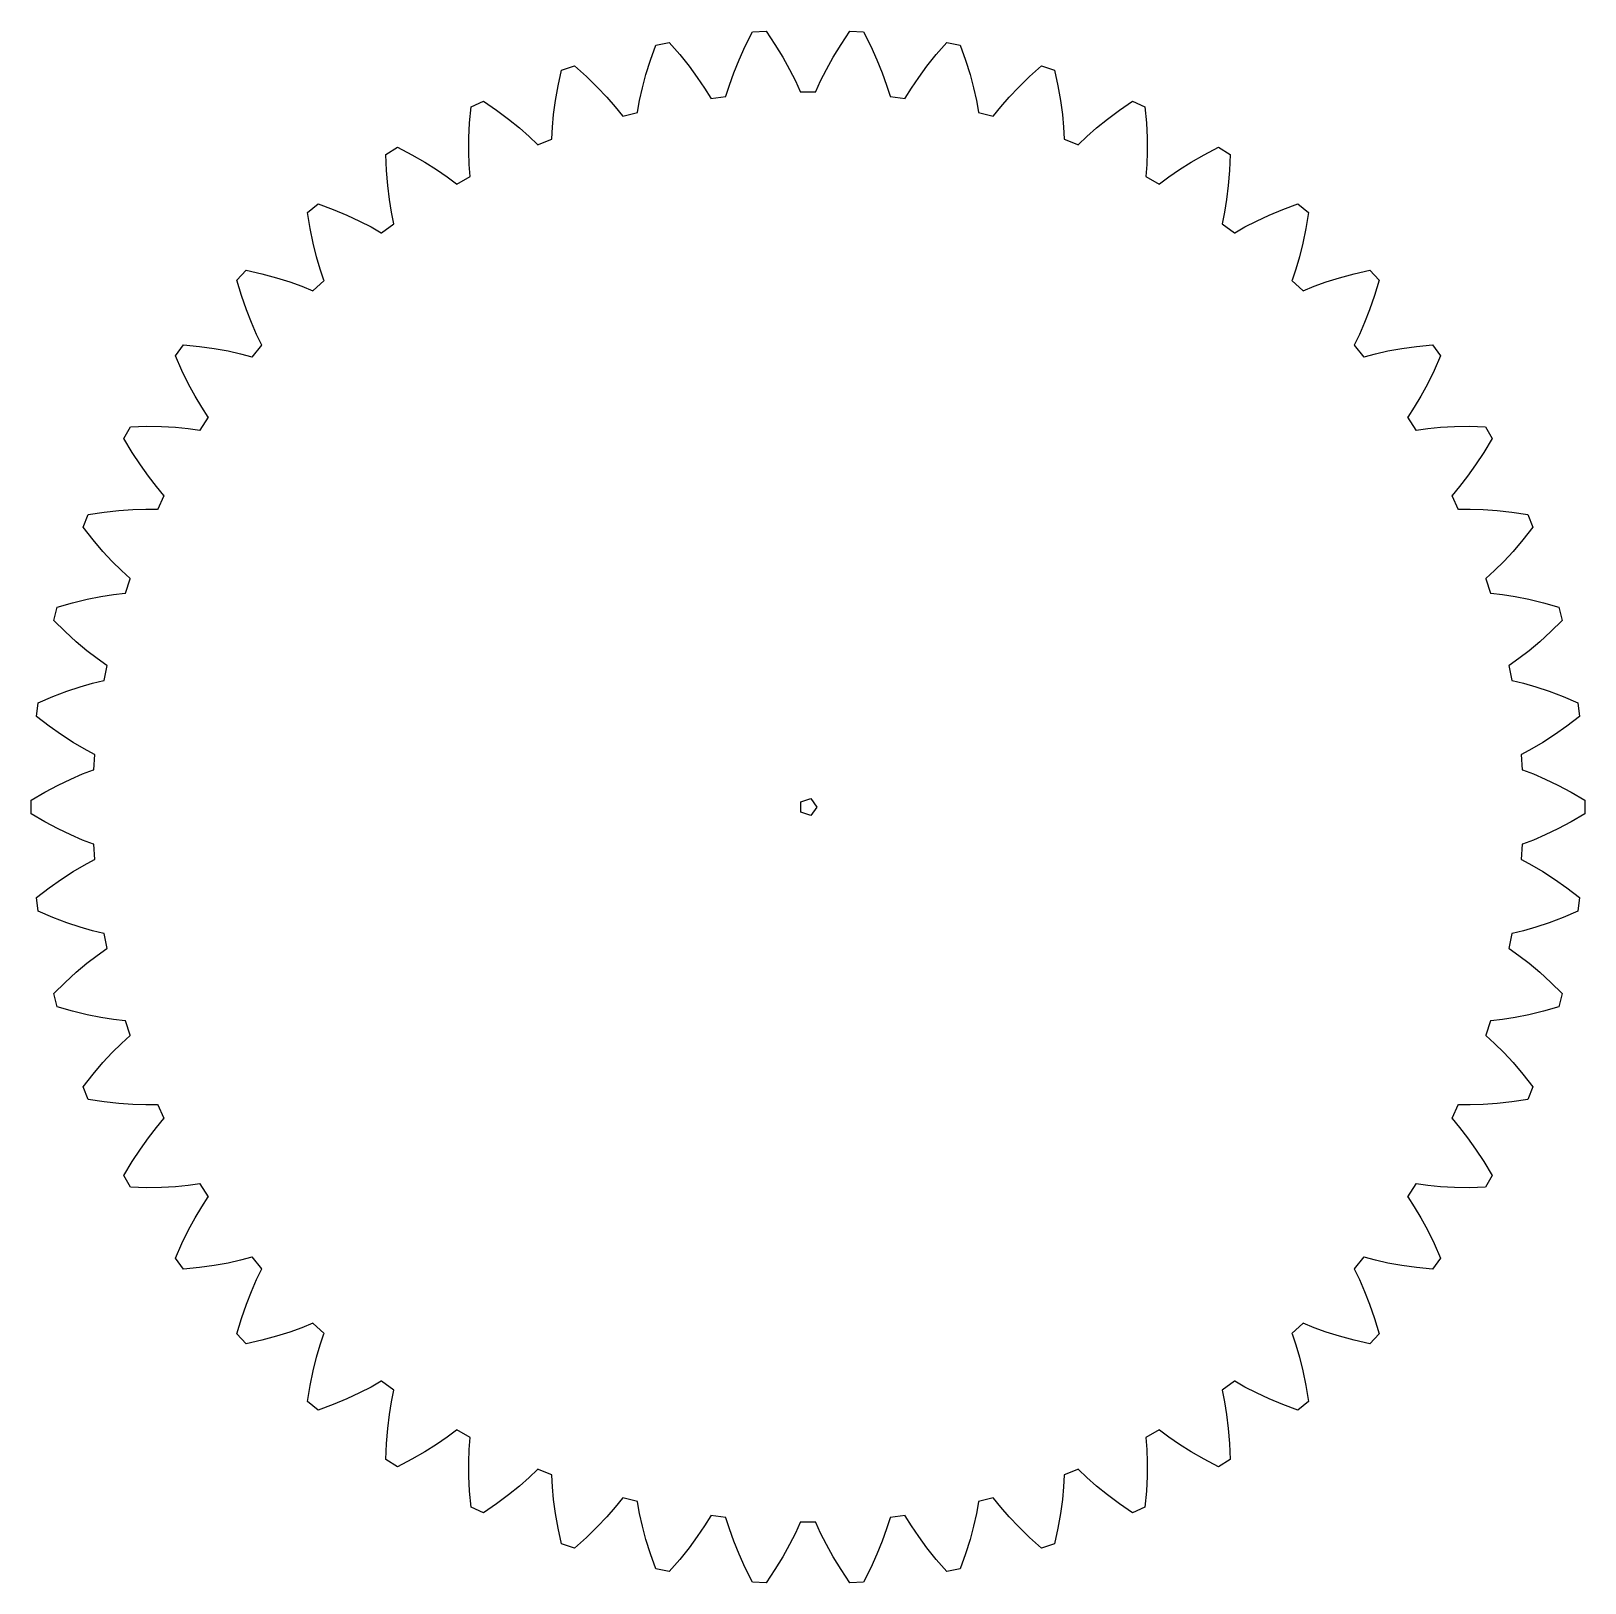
# Model space of a CAD drawing. Extents: x -87 to 87, y -87 to 87.
import ezdxf

# ---------------------------------------------------------------- set-up
doc = ezdxf.new("R2010")
doc.units = 0
doc.layers.get('0').update_dxf_attribs({"linetype": 'CONTINUOUS', "lineweight": 25, "true_color": 0xffffff})

msp = doc.modelspace()

# ---------------------------------------------------------------- linework, layer by layer
for p, q in [((-17.582, 83.294), (-16.985, 84.986)), ((-16.985, 84.986), (-15.493, 85.27)), ((-15.493, 85.27), (-14.315, 83.917)), ((-7.004, 84.841), (-6.199, 86.444)), ((-6.199, 86.444), (-4.684, 86.54)), ((-4.684, 86.54), (-3.685, 85.049)), ((-3.685, 85.049), (-2.808, 83.623)), ((2.808, 83.623), (3.685, 85.049)), ((3.685, 85.049), (4.684, 86.54)), ((4.684, 86.54), (6.199, 86.444)), ((6.199, 86.444), (7.004, 84.841)), ((14.315, 83.917), (15.493, 85.27)), ((15.493, 85.27), (16.985, 84.986)), ((16.985, 84.986), (17.582, 83.294)), ((-18.076, 81.694), (-17.582, 83.294)), ((-14.315, 83.917), (-13.267, 82.611)), ((-8.276, 81.875), (-7.695, 83.315)), ((-7.695, 83.315), (-7.004, 84.841)), ((-2.808, 83.623), (-2.051, 82.267)), ((2.051, 82.267), (2.808, 83.623)), ((7.004, 84.841), (7.695, 83.315)), ((7.695, 83.315), (8.276, 81.875)), ((13.267, 82.611), (14.315, 83.917)), ((17.582, 83.294), (18.076, 81.694)), ((-27.883, 80.433), (-27.502, 82.187)), ((-27.502, 82.187), (-26.058, 82.656)), ((-26.058, 82.656), (-24.72, 81.461)), ((-18.473, 80.192), (-18.076, 81.694)), ((-13.267, 82.611), (-12.345, 81.361)), ((-8.759, 80.526), (-8.276, 81.875)), ((-2.051, 82.267), (-1.403, 80.989)), ((1.403, 80.989), (2.051, 82.267)), ((8.276, 81.875), (8.759, 80.526)), ((12.345, 81.361), (13.267, 82.611)), ((18.076, 81.694), (18.473, 80.192)), ((24.72, 81.461), (26.058, 82.656)), ((26.058, 82.656), (27.502, 82.187)), ((27.502, 82.187), (27.883, 80.433)), ((-28.173, 78.784), (-27.883, 80.433)), ((-24.72, 81.461), (-23.516, 80.297)), ((-23.516, 80.297), (-22.445, 79.172)), ((-18.782, 78.793), (-18.473, 80.192)), ((-12.345, 81.361), (-11.543, 80.174)), ((-11.543, 80.174), (-10.851, 79.059)), ((-9.151, 79.274), (-8.759, 80.526)), ((-1.403, 80.989), (-0.857, 79.796)), ((-0.857, 79.796), (-0.857, 79.761)), ((-0.857, 79.761), (0.857, 79.761)), ((0.857, 79.796), (1.403, 80.989)), ((0.857, 79.761), (0.857, 79.796)), ((8.759, 80.526), (9.151, 79.274)), ((10.851, 79.059), (11.543, 80.174)), ((11.543, 80.174), (12.345, 81.361)), ((18.473, 80.192), (18.782, 78.793)), ((22.445, 79.172), (23.516, 80.297)), ((23.516, 80.297), (24.72, 81.461)), ((27.883, 80.433), (28.173, 78.784)), ((-37.744, 76.304), (-37.586, 78.092)), ((-37.586, 78.092), (-36.213, 78.738)), ((-36.213, 78.738), (-34.735, 77.721)), ((-28.378, 77.244), (-28.173, 78.784)), ((-22.445, 79.172), (-21.5, 78.095)), ((-21.5, 78.095), (-20.675, 77.076)), ((-19.014, 77.502), (-18.782, 78.793)), ((-10.851, 79.059), (-10.846, 79.025)), ((-10.846, 79.025), (-9.147, 79.239)), ((-9.147, 79.239), (-9.151, 79.274)), ((9.151, 79.274), (9.147, 79.239)), ((9.147, 79.239), (10.846, 79.025)), ((10.846, 79.025), (10.851, 79.059)), ((18.782, 78.793), (19.014, 77.502)), ((20.675, 77.076), (21.5, 78.095)), ((21.5, 78.095), (22.445, 79.172)), ((28.173, 78.784), (28.378, 77.244)), ((34.735, 77.721), (36.213, 78.738)), ((36.213, 78.738), (37.586, 78.092)), ((37.586, 78.092), (37.744, 76.304)), ((-37.825, 74.632), (-37.744, 76.304)), ((-34.735, 77.721), (-33.395, 76.717)), ((-33.395, 76.717), (-32.191, 75.735)), ((-28.509, 75.818), (-28.378, 77.244)), ((-20.675, 77.076), (-20.666, 77.042)), ((-20.666, 77.042), (-19.006, 77.469)), ((-19.006, 77.469), (-19.014, 77.502)), ((19.014, 77.502), (19.006, 77.468)), ((19.006, 77.468), (20.666, 77.041)), ((20.666, 77.041), (20.675, 77.076)), ((28.378, 77.244), (28.509, 75.818)), ((32.191, 75.735), (33.395, 76.717)), ((33.395, 76.717), (34.735, 77.721)), ((37.744, 76.304), (37.825, 74.632)), ((-37.835, 73.079), (-37.825, 74.632)), ((-32.191, 75.735), (-31.118, 74.785)), ((-31.118, 74.785), (-30.172, 73.877)), ((-28.578, 74.508), (-28.509, 75.818)), ((28.509, 75.818), (28.578, 74.508)), ((30.172, 73.877), (31.118, 74.785)), ((31.118, 74.785), (32.191, 75.735)), ((37.825, 74.632), (37.835, 73.079)), ((-47.077, 72.765), (-45.796, 73.579)), ((-45.796, 73.579), (-44.202, 72.754)), ((-37.787, 71.647), (-37.835, 73.079)), ((-30.172, 73.877), (-30.159, 73.844)), ((-30.159, 73.844), (-28.565, 74.475)), ((-28.565, 74.475), (-28.578, 74.508)), ((28.578, 74.508), (28.565, 74.475)), ((28.565, 74.475), (30.159, 73.844)), ((30.159, 73.844), (30.172, 73.877)), ((37.835, 73.079), (37.787, 71.647)), ((44.202, 72.754), (45.796, 73.579)), ((45.796, 73.579), (47.077, 72.765)), ((-47.01, 70.972), (-47.077, 72.765)), ((-44.202, 72.754), (-42.746, 71.926)), ((-42.746, 71.926), (-41.429, 71.103)), ((-41.429, 71.103), (-40.246, 70.295)), ((-37.691, 70.338), (-37.787, 71.647)), ((37.787, 71.647), (37.691, 70.338)), ((40.246, 70.295), (41.429, 71.103)), ((41.429, 71.103), (42.746, 71.926)), ((42.746, 71.926), (44.202, 72.754)), ((47.077, 72.765), (47.01, 70.972)), ((-46.88, 69.303), (-47.01, 70.972)), ((-40.246, 70.295), (-39.193, 69.513)), ((-39.193, 69.513), (-39.176, 69.482)), ((-39.176, 69.482), (-37.674, 70.307)), ((-37.674, 70.307), (-37.691, 70.338)), ((37.691, 70.338), (37.675, 70.307)), ((37.675, 70.307), (39.176, 69.482)), ((39.176, 69.482), (39.193, 69.513)), ((39.193, 69.513), (40.246, 70.295)), ((47.01, 70.972), (46.88, 69.303)), ((-46.696, 67.76), (-46.88, 69.303)), ((-46.469, 66.346), (-46.696, 67.76)), ((46.696, 67.76), (46.469, 66.346)), ((46.88, 69.303), (46.696, 67.76)), ((-55.826, 66.291), (-54.656, 67.259)), ((-55.534, 64.521), (-55.826, 66.291)), ((-54.656, 67.259), (-52.972, 66.641)), ((-52.972, 66.641), (-51.424, 66.002)), ((-51.424, 66.002), (-50.014, 65.35)), ((-46.209, 65.06), (-46.469, 66.346)), ((46.469, 66.346), (46.209, 65.06)), ((50.014, 65.35), (51.424, 66.002)), ((51.424, 66.002), (52.972, 66.641)), ((52.972, 66.641), (54.656, 67.259)), ((54.656, 67.259), (55.826, 66.291)), ((55.826, 66.291), (55.534, 64.521)), ((-55.197, 62.881), (-55.534, 64.521)), ((-50.014, 65.35), (-48.739, 64.697)), ((-48.739, 64.697), (-47.596, 64.052)), ((-47.575, 64.024), (-46.189, 65.032)), ((-46.189, 65.032), (-46.209, 65.06)), ((46.209, 65.06), (46.189, 65.031)), ((46.189, 65.031), (47.575, 64.024)), ((47.596, 64.052), (48.739, 64.697)), ((48.739, 64.697), (50.014, 65.35)), ((55.534, 64.521), (55.197, 62.881)), ((-54.821, 61.373), (-55.197, 62.881)), ((-47.596, 64.052), (-47.575, 64.024)), ((47.575, 64.024), (47.596, 64.052)), ((55.197, 62.881), (54.821, 61.373)), ((-54.418, 59.999), (-54.821, 61.373)), ((54.821, 61.373), (54.418, 59.999)), ((-63.694, 58.772), (-62.655, 59.878)), ((-62.655, 59.878), (-60.906, 59.476)), ((-60.906, 59.476), (-59.291, 59.036)), ((-59.291, 59.036), (-57.81, 58.566)), ((-53.999, 58.755), (-54.418, 59.999)), ((54.418, 59.999), (53.999, 58.755)), ((57.81, 58.566), (59.291, 59.036)), ((59.291, 59.036), (60.906, 59.476)), ((60.906, 59.476), (62.655, 59.878)), ((62.655, 59.878), (63.694, 58.772)), ((-63.183, 57.052), (-63.694, 58.772)), ((-57.81, 58.566), (-56.463, 58.078)), ((-56.463, 58.078), (-55.249, 57.582)), ((-55.249, 57.582), (-55.224, 57.556)), ((-55.224, 57.556), (-53.975, 58.729)), ((-53.975, 58.729), (-53.999, 58.755)), ((53.999, 58.755), (53.976, 58.729)), ((53.976, 58.729), (55.224, 57.556)), ((55.224, 57.556), (55.249, 57.582)), ((55.249, 57.582), (56.463, 58.078)), ((56.463, 58.078), (57.81, 58.566)), ((63.694, 58.772), (63.183, 57.052)), ((-62.642, 55.467), (-63.183, 57.052)), ((-62.08, 54.019), (-62.642, 55.467)), ((62.642, 55.467), (62.08, 54.019)), ((63.183, 57.052), (62.642, 55.467)), ((-61.509, 52.705), (-62.08, 54.019)), ((62.08, 54.019), (61.509, 52.705)), ((-60.937, 51.524), (-61.509, 52.705)), ((61.509, 52.705), (60.937, 51.524)), ((-70.558, 50.325), (-69.666, 51.553)), ((-69.835, 48.683), (-70.558, 50.325)), ((-69.666, 51.553), (-67.88, 51.374)), ((-67.88, 51.374), (-66.222, 51.139)), ((-66.222, 51.139), (-64.695, 50.859)), ((-64.695, 50.859), (-63.297, 50.543)), ((-63.297, 50.543), (-62.03, 50.203)), ((-62.003, 50.181), (-60.911, 51.502)), ((-60.911, 51.502), (-60.937, 51.524)), ((60.937, 51.524), (60.91, 51.502)), ((60.91, 51.502), (62.003, 50.181)), ((62.03, 50.203), (63.297, 50.543)), ((63.297, 50.543), (64.695, 50.859)), ((64.695, 50.859), (66.222, 51.139)), ((66.222, 51.139), (67.88, 51.374)), ((67.88, 51.374), (69.666, 51.553)), ((69.666, 51.553), (70.558, 50.325)), ((70.558, 50.325), (69.835, 48.683)), ((-69.1, 47.178), (-69.835, 48.683)), ((-62.03, 50.203), (-62.003, 50.181)), ((62.003, 50.181), (62.03, 50.203)), ((69.835, 48.683), (69.1, 47.178)), ((-68.361, 45.812), (-69.1, 47.178)), ((69.1, 47.178), (68.361, 45.812)), ((-67.629, 44.581), (-68.361, 45.812)), ((68.361, 45.812), (67.629, 44.581)), ((-67.803, 42.015), (-66.885, 43.461)), ((-66.914, 43.48), (-67.629, 44.581)), ((-66.885, 43.461), (-66.914, 43.48)), ((66.914, 43.48), (66.885, 43.461)), ((66.885, 43.461), (67.803, 42.015)), ((67.629, 44.581), (66.914, 43.48)), ((-76.309, 41.085), (-75.578, 42.415)), ((-75.578, 42.415), (-73.784, 42.461)), ((-73.784, 42.461), (-72.11, 42.436)), ((-72.11, 42.436), (-70.559, 42.349)), ((-70.559, 42.349), (-69.133, 42.211)), ((-69.133, 42.211), (-67.833, 42.033)), ((-67.833, 42.033), (-67.803, 42.015)), ((67.803, 42.015), (67.833, 42.033)), ((67.833, 42.033), (69.133, 42.211)), ((69.133, 42.211), (70.559, 42.349)), ((70.559, 42.349), (72.11, 42.436)), ((72.11, 42.436), (73.784, 42.461)), ((73.784, 42.461), (75.578, 42.415)), ((75.578, 42.415), (76.309, 41.085)), ((-75.386, 39.546), (-76.309, 41.085)), ((76.309, 41.085), (75.386, 39.546)), ((-74.468, 38.146), (-75.386, 39.546)), ((-73.564, 36.883), (-74.468, 38.146)), ((74.468, 38.146), (73.564, 36.883)), ((75.386, 39.546), (74.468, 38.146)), ((-72.683, 35.753), (-73.564, 36.883)), ((73.564, 36.883), (72.683, 35.753)), ((-71.836, 34.751), (-72.683, 35.753)), ((-72.534, 33.185), (-71.805, 34.736)), ((-71.805, 34.736), (-71.836, 34.751)), ((71.836, 34.751), (71.804, 34.736)), ((71.804, 34.736), (72.534, 33.185)), ((72.683, 35.753), (71.836, 34.751)), ((-78.524, 32.878), (-76.86, 33.064)), ((-76.86, 33.064), (-75.31, 33.172)), ((-75.31, 33.172), (-73.878, 33.214)), ((-73.878, 33.214), (-72.566, 33.2)), ((-72.566, 33.2), (-72.534, 33.185)), ((72.534, 33.185), (72.566, 33.2)), ((72.566, 33.2), (73.878, 33.214)), ((73.878, 33.214), (75.31, 33.172)), ((75.31, 33.172), (76.86, 33.064)), ((76.86, 33.064), (78.524, 32.878)), ((-80.857, 31.197), (-80.298, 32.608)), ((-80.298, 32.608), (-78.524, 32.878)), ((78.524, 32.878), (80.298, 32.608)), ((80.298, 32.608), (80.857, 31.197)), ((-79.748, 29.786), (-80.857, 31.197)), ((-78.662, 28.512), (-79.748, 29.786)), ((79.748, 29.786), (78.662, 28.512)), ((80.857, 31.197), (79.748, 29.786)), ((-77.606, 27.372), (-78.662, 28.512)), ((78.662, 28.512), (77.606, 27.372)), ((-76.591, 26.361), (-77.606, 27.372)), ((-75.625, 25.473), (-76.591, 26.361)), ((76.591, 26.361), (75.625, 25.473)), ((77.606, 27.372), (76.591, 26.361)), ((-76.121, 23.832), (-75.592, 25.462)), ((-75.592, 25.462), (-75.625, 25.473)), ((75.625, 25.473), (75.592, 25.462)), ((75.592, 25.462), (76.122, 23.833)), ((-83.752, 22.287), (-82.025, 22.777)), ((-82.025, 22.777), (-80.398, 23.17)), ((-80.398, 23.17), (-78.874, 23.472)), ((-78.874, 23.472), (-77.458, 23.692)), ((-77.458, 23.692), (-76.155, 23.843)), ((-76.155, 23.843), (-76.121, 23.832)), ((76.122, 23.833), (76.155, 23.843)), ((76.155, 23.843), (77.458, 23.692)), ((77.458, 23.692), (78.874, 23.472)), ((78.874, 23.472), (80.398, 23.17)), ((80.398, 23.17), (82.025, 22.777)), ((82.025, 22.777), (83.752, 22.287)), ((-84.129, 20.817), (-83.752, 22.287)), ((-82.853, 19.556), (-84.129, 20.817)), ((84.129, 20.817), (82.853, 19.556)), ((83.752, 22.287), (84.129, 20.817)), ((-81.615, 18.428), (-82.853, 19.556)), ((82.853, 19.556), (81.615, 18.428)), ((-80.425, 17.43), (-81.615, 18.428)), ((-79.291, 16.554), (-80.425, 17.43)), ((80.425, 17.43), (79.291, 16.554)), ((81.615, 18.428), (80.425, 17.43)), ((-78.222, 15.794), (-79.291, 16.554)), ((-78.509, 14.104), (-78.187, 15.787)), ((-78.187, 15.787), (-78.222, 15.794)), ((78.222, 15.794), (78.188, 15.787)), ((78.188, 15.787), (78.509, 14.104)), ((79.291, 16.554), (78.222, 15.794)), ((-79.817, 13.798), (-78.543, 14.11)), ((-78.543, 14.11), (-78.509, 14.104)), ((78.509, 14.104), (78.543, 14.11)), ((78.543, 14.11), (79.817, 13.798)), ((-85.885, 11.615), (-84.233, 12.317)), ((-84.233, 12.317), (-82.668, 12.911)), ((-82.668, 12.911), (-81.194, 13.401)), ((-81.194, 13.401), (-79.817, 13.798)), ((79.817, 13.798), (81.194, 13.401)), ((81.194, 13.401), (82.668, 12.911)), ((82.668, 12.911), (84.233, 12.317)), ((84.233, 12.317), (85.885, 11.615)), ((-86.075, 10.109), (-85.885, 11.615)), ((85.885, 11.615), (86.075, 10.109)), ((-84.65, 9.018), (-86.075, 10.109)), ((-83.281, 8.053), (-84.65, 9.018)), ((84.65, 9.018), (83.281, 8.053)), ((86.075, 10.109), (84.65, 9.018)), ((-81.975, 7.212), (-83.281, 8.053)), ((-80.741, 6.486), (-81.975, 7.212)), ((81.975, 7.212), (80.741, 6.486)), ((83.281, 8.053), (81.975, 7.212)), ((-79.584, 5.866), (-80.741, 6.486)), ((-79.657, 4.153), (-79.55, 5.863)), ((-79.55, 5.863), (-79.584, 5.866)), ((79.584, 5.866), (79.55, 5.863)), ((79.55, 5.863), (79.657, 4.153)), ((80.741, 6.486), (79.584, 5.866)), ((-82.233, 3.119), (-80.917, 3.685)), ((-80.917, 3.685), (-79.692, 4.155)), ((-79.692, 4.155), (-79.657, 4.153)), ((79.657, 4.153), (79.692, 4.155)), ((79.692, 4.155), (80.917, 3.685)), ((80.917, 3.685), (82.233, 3.119)), ((-85.113, 1.663), (-83.634, 2.448)), ((-83.634, 2.448), (-82.233, 3.119)), ((82.233, 3.119), (83.634, 2.448)), ((83.634, 2.448), (85.113, 1.663)), ((-86.663, 0.759), (-85.113, 1.663)), ((-86.663, -0.759), (-86.663, 0.759)), ((-0.809, 0.588), (0.309, 0.951)), ((-0.809, -0.588), (-0.809, 0.588)), ((0.309, 0.951), (1, 0)), ((1, 0), (0.309, -0.951)), ((85.113, 1.663), (86.663, 0.759)), ((86.663, 0.759), (86.663, -0.759)), ((-85.113, -1.663), (-86.663, -0.759)), ((-83.634, -2.448), (-85.113, -1.663)), ((0.309, -0.951), (-0.809, -0.588)), ((85.113, -1.663), (83.634, -2.448)), ((86.663, -0.759), (85.113, -1.663)), ((-82.233, -3.119), (-83.634, -2.448)), ((-80.917, -3.685), (-82.233, -3.119)), ((82.233, -3.119), (80.917, -3.685)), ((83.634, -2.448), (82.233, -3.119)), ((-79.692, -4.155), (-80.917, -3.685)), ((-79.657, -4.153), (-79.692, -4.155)), ((-79.55, -5.863), (-79.657, -4.153)), ((79.657, -4.153), (79.55, -5.863)), ((79.692, -4.155), (79.657, -4.153)), ((80.917, -3.685), (79.692, -4.155)), ((-81.975, -7.212), (-80.741, -6.486)), ((-80.741, -6.486), (-79.584, -5.866)), ((-79.584, -5.866), (-79.55, -5.863)), ((79.55, -5.863), (79.584, -5.866)), ((79.584, -5.866), (80.741, -6.486)), ((80.741, -6.486), (81.975, -7.212)), ((-84.65, -9.018), (-83.281, -8.053)), ((-83.281, -8.053), (-81.975, -7.212)), ((81.975, -7.212), (83.281, -8.053)), ((83.281, -8.053), (84.65, -9.018)), ((-86.075, -10.109), (-84.65, -9.018)), ((-85.885, -11.615), (-86.075, -10.109)), ((84.65, -9.018), (86.075, -10.109)), ((86.075, -10.109), (85.885, -11.615)), ((-84.233, -12.317), (-85.885, -11.615)), ((85.885, -11.615), (84.233, -12.317)), ((-82.668, -12.911), (-84.233, -12.317)), ((-81.194, -13.401), (-82.668, -12.911)), ((-79.817, -13.798), (-81.194, -13.401)), ((-78.543, -14.11), (-79.817, -13.798)), ((79.817, -13.798), (78.543, -14.11)), ((81.194, -13.401), (79.817, -13.798)), ((82.668, -12.911), (81.194, -13.401)), ((84.233, -12.317), (82.668, -12.911)), ((-78.509, -14.104), (-78.543, -14.11)), ((-78.188, -15.787), (-78.509, -14.104)), ((78.509, -14.104), (78.187, -15.787)), ((78.543, -14.11), (78.509, -14.104)), ((-80.425, -17.43), (-79.291, -16.554)), ((-79.291, -16.554), (-78.222, -15.794)), ((-78.222, -15.794), (-78.188, -15.787)), ((78.187, -15.787), (78.222, -15.794)), ((78.222, -15.794), (79.291, -16.554)), ((79.291, -16.554), (80.425, -17.43)), ((-82.853, -19.556), (-81.615, -18.428)), ((-81.615, -18.428), (-80.425, -17.43)), ((80.425, -17.43), (81.615, -18.428)), ((81.615, -18.428), (82.853, -19.556)), ((-84.129, -20.817), (-82.853, -19.556)), ((82.853, -19.556), (84.129, -20.817)), ((-83.752, -22.287), (-84.129, -20.817)), ((-82.025, -22.777), (-83.752, -22.287)), ((83.752, -22.287), (82.025, -22.777)), ((84.129, -20.817), (83.752, -22.287)), ((-80.398, -23.17), (-82.025, -22.777)), ((-78.874, -23.472), (-80.398, -23.17)), ((-77.458, -23.692), (-78.874, -23.472)), ((-76.155, -23.843), (-77.458, -23.692)), ((-76.122, -23.833), (-76.155, -23.843)), ((-75.592, -25.462), (-76.122, -23.833)), ((76.121, -23.832), (75.592, -25.462)), ((76.155, -23.843), (76.121, -23.832)), ((77.458, -23.692), (76.155, -23.843)), ((78.874, -23.472), (77.458, -23.692)), ((80.398, -23.17), (78.874, -23.472)), ((82.025, -22.777), (80.398, -23.17)), ((-76.591, -26.361), (-75.625, -25.473)), ((-75.625, -25.473), (-75.592, -25.462)), ((75.592, -25.462), (75.625, -25.473)), ((75.625, -25.473), (76.591, -26.361)), ((-78.662, -28.512), (-77.606, -27.372)), ((-77.606, -27.372), (-76.591, -26.361)), ((76.591, -26.361), (77.606, -27.372)), ((77.606, -27.372), (78.662, -28.512)), ((-79.748, -29.786), (-78.662, -28.512)), ((78.662, -28.512), (79.748, -29.786)), ((-80.857, -31.197), (-79.748, -29.786)), ((-80.298, -32.608), (-80.857, -31.197)), ((79.748, -29.786), (80.857, -31.197)), ((80.857, -31.197), (80.298, -32.608)), ((-78.524, -32.878), (-80.298, -32.608)), ((-76.86, -33.064), (-78.524, -32.878)), ((78.524, -32.878), (76.86, -33.064)), ((80.298, -32.608), (78.524, -32.878)), ((-75.31, -33.172), (-76.86, -33.064)), ((-73.878, -33.214), (-75.31, -33.172)), ((-72.566, -33.2), (-73.878, -33.214)), ((-72.534, -33.185), (-72.566, -33.2)), ((-71.804, -34.736), (-72.534, -33.185)), ((72.534, -33.185), (71.805, -34.736)), ((72.566, -33.2), (72.534, -33.185)), ((73.878, -33.214), (72.566, -33.2)), ((75.31, -33.172), (73.878, -33.214)), ((76.86, -33.064), (75.31, -33.172)), ((-73.564, -36.883), (-72.683, -35.753)), ((-72.683, -35.753), (-71.836, -34.751)), ((-71.836, -34.751), (-71.804, -34.736)), ((71.805, -34.736), (71.836, -34.751)), ((71.836, -34.751), (72.683, -35.753)), ((72.683, -35.753), (73.564, -36.883)), ((-74.468, -38.146), (-73.564, -36.883)), ((73.564, -36.883), (74.468, -38.146)), ((-76.309, -41.085), (-75.386, -39.546)), ((-75.386, -39.546), (-74.468, -38.146)), ((74.468, -38.146), (75.386, -39.546)), ((75.386, -39.546), (76.309, -41.085)), ((-75.578, -42.415), (-76.309, -41.085)), ((76.309, -41.085), (75.578, -42.415)), ((-73.784, -42.461), (-75.578, -42.415)), ((-72.11, -42.436), (-73.784, -42.461)), ((-70.559, -42.349), (-72.11, -42.436)), ((-69.133, -42.211), (-70.559, -42.349)), ((-67.833, -42.033), (-69.133, -42.211)), ((-67.803, -42.015), (-67.833, -42.033)), ((-66.885, -43.461), (-67.803, -42.015)), ((67.803, -42.015), (66.885, -43.461)), ((67.833, -42.033), (67.803, -42.015)), ((69.133, -42.211), (67.833, -42.033)), ((70.559, -42.349), (69.133, -42.211)), ((72.11, -42.436), (70.559, -42.349)), ((73.784, -42.461), (72.11, -42.436)), ((75.578, -42.415), (73.784, -42.461)), ((-68.361, -45.812), (-67.629, -44.581)), ((-67.629, -44.581), (-66.914, -43.48)), ((-66.914, -43.48), (-66.885, -43.461)), ((66.885, -43.461), (66.914, -43.48)), ((66.914, -43.48), (67.629, -44.581)), ((67.629, -44.581), (68.361, -45.812)), ((-69.1, -47.178), (-68.361, -45.812)), ((68.361, -45.812), (69.1, -47.178)), ((-69.835, -48.683), (-69.1, -47.178)), ((69.1, -47.178), (69.835, -48.683)), ((-70.558, -50.325), (-69.835, -48.683)), ((-62.03, -50.203), (-63.297, -50.543)), ((-62.003, -50.181), (-62.03, -50.203)), ((-60.91, -51.502), (-62.003, -50.181)), ((62.003, -50.181), (60.911, -51.502)), ((62.03, -50.203), (62.003, -50.181)), ((63.297, -50.543), (62.03, -50.203)), ((69.835, -48.683), (70.558, -50.325)), ((-69.666, -51.553), (-70.558, -50.325)), ((-67.88, -51.374), (-69.666, -51.553)), ((-66.222, -51.139), (-67.88, -51.374)), ((-64.695, -50.859), (-66.222, -51.139)), ((-63.297, -50.543), (-64.695, -50.859)), ((-61.509, -52.705), (-60.937, -51.524)), ((-60.937, -51.524), (-60.91, -51.502)), ((60.911, -51.502), (60.937, -51.524)), ((60.937, -51.524), (61.509, -52.705)), ((64.695, -50.859), (63.297, -50.543)), ((66.222, -51.139), (64.695, -50.859)), ((67.88, -51.374), (66.222, -51.139)), ((69.666, -51.553), (67.88, -51.374)), ((70.558, -50.325), (69.666, -51.553)), ((-62.08, -54.019), (-61.509, -52.705)), ((61.509, -52.705), (62.08, -54.019)), ((-62.642, -55.467), (-62.08, -54.019)), ((62.08, -54.019), (62.642, -55.467)), ((-63.694, -58.772), (-63.183, -57.052)), ((-63.183, -57.052), (-62.642, -55.467)), ((62.642, -55.467), (63.183, -57.052)), ((63.183, -57.052), (63.694, -58.772)), ((-62.655, -59.878), (-63.694, -58.772)), ((-57.81, -58.566), (-59.291, -59.036)), ((-56.463, -58.078), (-57.81, -58.566)), ((-55.249, -57.582), (-56.463, -58.078)), ((-55.224, -57.556), (-55.249, -57.582)), ((-53.976, -58.729), (-55.224, -57.556)), ((-54.418, -59.999), (-53.999, -58.755)), ((-53.999, -58.755), (-53.976, -58.729)), ((55.224, -57.556), (53.975, -58.729)), ((53.975, -58.729), (53.999, -58.755)), ((53.999, -58.755), (54.418, -59.999)), ((55.249, -57.582), (55.224, -57.556)), ((56.463, -58.078), (55.249, -57.582)), ((57.81, -58.566), (56.463, -58.078)), ((59.291, -59.036), (57.81, -58.566)), ((63.694, -58.772), (62.655, -59.878)), ((-60.906, -59.476), (-62.655, -59.878)), ((-59.291, -59.036), (-60.906, -59.476)), ((-54.821, -61.373), (-54.418, -59.999)), ((54.418, -59.999), (54.821, -61.373)), ((60.906, -59.476), (59.291, -59.036)), ((62.655, -59.878), (60.906, -59.476)), ((-55.197, -62.881), (-54.821, -61.373)), ((54.821, -61.373), (55.197, -62.881)), ((-55.534, -64.521), (-55.197, -62.881)), ((-47.596, -64.052), (-48.739, -64.697)), ((-47.575, -64.024), (-47.596, -64.052)), ((-46.189, -65.031), (-47.575, -64.024)), ((47.575, -64.024), (46.189, -65.032)), ((47.596, -64.052), (47.575, -64.024)), ((48.739, -64.697), (47.596, -64.052)), ((55.197, -62.881), (55.534, -64.521)), ((-55.826, -66.291), (-55.534, -64.521)), ((-50.014, -65.35), (-51.424, -66.002)), ((-48.739, -64.697), (-50.014, -65.35)), ((-46.469, -66.346), (-46.209, -65.06)), ((-46.209, -65.06), (-46.189, -65.031)), ((46.189, -65.032), (46.209, -65.06)), ((46.209, -65.06), (46.469, -66.346)), ((50.014, -65.35), (48.739, -64.697)), ((51.424, -66.002), (50.014, -65.35)), ((55.534, -64.521), (55.826, -66.291)), ((-54.656, -67.259), (-55.826, -66.291)), ((-52.972, -66.641), (-54.656, -67.259)), ((-51.424, -66.002), (-52.972, -66.641)), ((-46.696, -67.76), (-46.469, -66.346)), ((46.469, -66.346), (46.696, -67.76)), ((52.972, -66.641), (51.424, -66.002)), ((54.656, -67.259), (52.972, -66.641)), ((55.826, -66.291), (54.656, -67.259)), ((-47.01, -70.972), (-46.88, -69.303)), ((-46.88, -69.303), (-46.696, -67.76)), ((46.696, -67.76), (46.88, -69.303)), ((46.88, -69.303), (47.01, -70.972)), ((-47.077, -72.765), (-47.01, -70.972)), ((-40.246, -70.295), (-41.429, -71.103)), ((-39.193, -69.513), (-40.246, -70.295)), ((-39.176, -69.482), (-39.193, -69.513)), ((-37.675, -70.307), (-39.176, -69.482)), ((-37.787, -71.647), (-37.691, -70.338)), ((-37.691, -70.338), (-37.675, -70.307)), ((39.176, -69.482), (37.674, -70.307)), ((37.674, -70.307), (37.691, -70.338)), ((37.691, -70.338), (37.787, -71.647)), ((39.193, -69.513), (39.176, -69.482)), ((40.246, -70.295), (39.193, -69.513)), ((41.429, -71.103), (40.246, -70.295)), ((47.01, -70.972), (47.077, -72.765)), ((-45.796, -73.579), (-47.077, -72.765)), ((-44.202, -72.754), (-45.796, -73.579)), ((-42.746, -71.926), (-44.202, -72.754)), ((-41.429, -71.103), (-42.746, -71.926)), ((-37.835, -73.079), (-37.787, -71.647)), ((37.787, -71.647), (37.835, -73.079)), ((42.746, -71.926), (41.429, -71.103)), ((44.202, -72.754), (42.746, -71.926)), ((45.796, -73.579), (44.202, -72.754)), ((47.077, -72.765), (45.796, -73.579)), ((-37.825, -74.632), (-37.835, -73.079)), ((-30.172, -73.877), (-31.118, -74.785)), ((-30.159, -73.844), (-30.172, -73.877)), ((-28.565, -74.475), (-30.159, -73.844)), ((-28.578, -74.508), (-28.565, -74.475)), ((-28.509, -75.818), (-28.578, -74.508)), ((28.578, -74.508), (28.509, -75.818)), ((30.159, -73.844), (28.565, -74.475)), ((28.565, -74.475), (28.578, -74.508)), ((30.172, -73.877), (30.159, -73.844)), ((31.118, -74.785), (30.172, -73.877)), ((37.835, -73.079), (37.825, -74.632)), ((-37.744, -76.304), (-37.825, -74.632)), ((-32.191, -75.735), (-33.395, -76.717)), ((-31.118, -74.785), (-32.191, -75.735)), ((-28.378, -77.244), (-28.509, -75.818)), ((28.509, -75.818), (28.378, -77.244)), ((32.191, -75.735), (31.118, -74.785)), ((33.395, -76.717), (32.191, -75.735)), ((37.825, -74.632), (37.744, -76.304)), ((-37.586, -78.092), (-37.744, -76.304)), ((-34.735, -77.721), (-36.213, -78.738)), ((-33.395, -76.717), (-34.735, -77.721)), ((-28.173, -78.784), (-28.378, -77.244)), ((-20.675, -77.076), (-21.5, -78.095)), ((-20.666, -77.041), (-20.675, -77.076)), ((-19.006, -77.468), (-20.666, -77.041)), ((-19.014, -77.502), (-19.006, -77.468)), ((-18.782, -78.793), (-19.014, -77.502)), ((19.014, -77.502), (18.782, -78.793)), ((20.666, -77.042), (19.006, -77.469)), ((19.006, -77.469), (19.014, -77.502)), ((20.675, -77.076), (20.666, -77.042)), ((21.5, -78.095), (20.675, -77.076)), ((28.378, -77.244), (28.173, -78.784)), ((34.735, -77.721), (33.395, -76.717)), ((36.213, -78.738), (34.735, -77.721)), ((37.744, -76.304), (37.586, -78.092)), ((-36.213, -78.738), (-37.586, -78.092)), ((-27.883, -80.433), (-28.173, -78.784)), ((-22.445, -79.172), (-23.516, -80.297)), ((-21.5, -78.095), (-22.445, -79.172)), ((-18.473, -80.192), (-18.782, -78.793)), ((-10.851, -79.059), (-11.543, -80.174)), ((-10.846, -79.025), (-10.851, -79.059)), ((-9.147, -79.239), (-10.846, -79.025)), ((-9.151, -79.274), (-9.147, -79.239)), ((-8.759, -80.526), (-9.151, -79.274)), ((9.151, -79.274), (8.759, -80.526)), ((10.846, -79.025), (9.147, -79.239)), ((9.147, -79.239), (9.151, -79.274)), ((10.851, -79.059), (10.846, -79.025)), ((11.543, -80.174), (10.851, -79.059)), ((18.782, -78.793), (18.473, -80.192)), ((22.445, -79.172), (21.5, -78.095)), ((23.516, -80.297), (22.445, -79.172)), ((28.173, -78.784), (27.883, -80.433)), ((37.586, -78.092), (36.213, -78.738)), ((-27.502, -82.187), (-27.883, -80.433)), ((-24.72, -81.461), (-26.058, -82.656)), ((-23.516, -80.297), (-24.72, -81.461)), ((-18.076, -81.694), (-18.473, -80.192)), ((-12.345, -81.361), (-13.267, -82.611)), ((-11.543, -80.174), (-12.345, -81.361)), ((-8.276, -81.875), (-8.759, -80.526)), ((-1.403, -80.989), (-2.051, -82.267)), ((-0.857, -79.796), (-1.403, -80.989)), ((0.857, -79.761), (-0.857, -79.761)), ((-0.857, -79.761), (-0.857, -79.796)), ((0.857, -79.796), (0.857, -79.761)), ((1.403, -80.989), (0.857, -79.796)), ((2.051, -82.267), (1.403, -80.989)), ((8.759, -80.526), (8.276, -81.875)), ((12.345, -81.361), (11.543, -80.174)), ((13.267, -82.611), (12.345, -81.361)), ((18.473, -80.192), (18.076, -81.694)), ((24.72, -81.461), (23.516, -80.297)), ((26.058, -82.656), (24.72, -81.461)), ((27.883, -80.433), (27.502, -82.187)), ((-26.058, -82.656), (-27.502, -82.187)), ((-17.582, -83.294), (-18.076, -81.694)), ((-13.267, -82.611), (-14.315, -83.917)), ((-7.695, -83.315), (-8.276, -81.875)), ((-2.051, -82.267), (-2.808, -83.623)), ((2.808, -83.623), (2.051, -82.267)), ((8.276, -81.875), (7.695, -83.315)), ((14.315, -83.917), (13.267, -82.611)), ((18.076, -81.694), (17.582, -83.294)), ((27.502, -82.187), (26.058, -82.656)), ((-16.985, -84.986), (-17.582, -83.294)), ((-14.315, -83.917), (-15.493, -85.27)), ((-7.004, -84.841), (-7.695, -83.315)), ((-6.199, -86.444), (-7.004, -84.841)), ((-2.808, -83.623), (-3.685, -85.049)), ((3.685, -85.049), (2.808, -83.623)), ((7.004, -84.841), (6.199, -86.444)), ((7.695, -83.315), (7.004, -84.841)), ((15.493, -85.27), (14.315, -83.917)), ((17.582, -83.294), (16.985, -84.986)), ((-15.493, -85.27), (-16.985, -84.986)), ((-4.684, -86.54), (-6.199, -86.444)), ((-3.685, -85.049), (-4.684, -86.54)), ((4.684, -86.54), (3.685, -85.049)), ((6.199, -86.444), (4.684, -86.54)), ((16.985, -84.986), (15.493, -85.27))]:
    msp.add_line(p, q)

doc.saveas('drawing.dxf')
